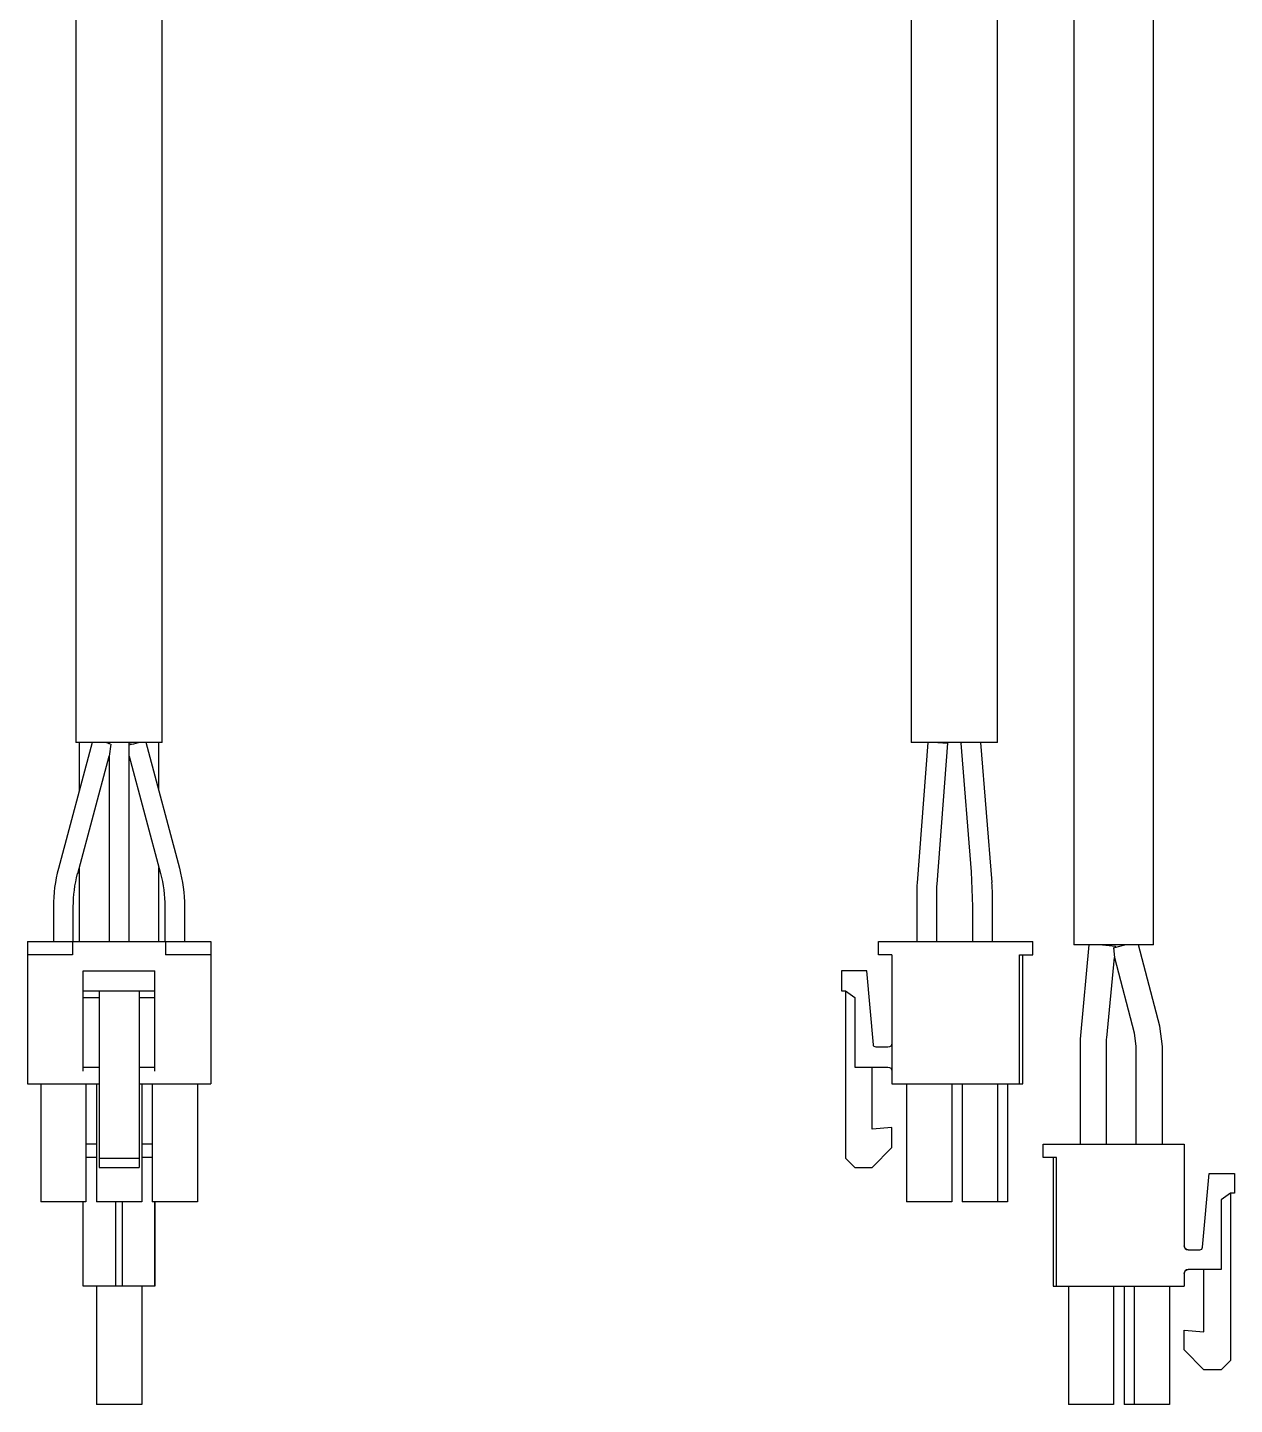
# Model space of a CAD drawing. Extents: x 0 to 864, y -8 to 489.
# Drawn here: x 461.1 to 552, y 106.5 to 210.2 of the extents above; entities that cross this region are included whole.
import ezdxf

# ---------------------------------------------------------------- set-up
doc = ezdxf.new("R2010")
doc.units = 0
doc.header["$LTSCALE"] = 0.5
doc.layers.add('MSM_CONTINUOUS', color=7, linetype='CONTINUOUS')

msp = doc.modelspace()

# ---------------------------------------------------------------- linework, layer by layer
at = {"layer": 'MSM_CONTINUOUS'}
for p, q in [((464.76, 256.36), (464.76, 156.36)), ((471.26, 156.36), (471.26, 256.36)), ((527.67, 243.36), (527.67, 156.36)), ((534.17, 156.36), (534.17, 243.36)), ((539.92, 236.11), (539.92, 141.11)), ((545.92, 141.11), (545.92, 236.11)), ((465.99, 156.36), (463.44, 146.87)), ((471.26, 156.36), (464.76, 156.36)), ((465.01, 156.36), (465.01, 152.73)), ((467.26, 156.36), (467.26, 156.27)), ((467.38, 156.22), (467.26, 155.33)), ((468.76, 141.36), (468.76, 156.36)), ((472.58, 146.87), (470.04, 156.36)), ((471.01, 152.73), (471.01, 156.36)), ((534.17, 156.36), (527.67, 156.36)), ((528.92, 156.36), (528.12, 145.79)), ((529.62, 145.68), (530.42, 156.3)), ((529.67, 156.36), (530.42, 156.3)), ((531.42, 156.3), (532.19, 146.62)), ((533.76, 145.81), (532.92, 156.36)), ((464.89, 146.48), (467.26, 155.33)), ((467.26, 155.33), (467.26, 141.36)), ((468.76, 155.33), (471.13, 146.49)), ((465.01, 146.94), (465.01, 141.36)), ((471.01, 141.36), (471.01, 146.94)), ((532.19, 146.62), (532.29, 143.99)), ((528.09, 144.98), (528.09, 141.36)), ((529.59, 141.36), (529.59, 144.98)), ((533.79, 141.36), (533.79, 144.96)), ((463.06, 143.99), (463.06, 141.36)), ((464.56, 141.36), (464.56, 143.99)), ((471.46, 143.99), (471.46, 141.36)), ((472.96, 141.36), (472.96, 143.99)), ((532.29, 143.99), (532.29, 141.36)), ((461.11, 141.36), (474.91, 141.36)), ((461.11, 141.36), (461.11, 130.66)), ((464.51, 141.36), (464.51, 140.36)), ((471.51, 141.36), (471.51, 140.36)), ((474.91, 141.36), (474.91, 130.66)), ((525.22, 141.36), (536.82, 141.36)), ((525.22, 140.36), (525.22, 141.36)), ((536.82, 140.36), (536.82, 141.36)), ((545.92, 141.11), (539.92, 141.11)), ((541.06, 141.11), (540.41, 134.3)), ((542.07, 141.11), (543.06, 141.01)), ((542.92, 140.89), (543.77, 141.11)), ((543.06, 140.92), (543.06, 141.01)), ((546.4, 134.98), (544.8, 141.11)), ((464.51, 140.36), (461.11, 140.36)), ((474.91, 140.36), (471.51, 140.36)), ((526.22, 140.36), (525.22, 140.36)), ((526.22, 140.36), (526.22, 130.66)), ((535.82, 140.36), (536.82, 140.36)), ((535.82, 130.66), (535.82, 140.36)), ((536.07, 130.66), (536.07, 140.36)), ((542.4, 134.11), (542.98, 140.16)), ((542.92, 140.89), (542.98, 140.16)), ((542.98, 140.16), (544.47, 134.48)), ((465.31, 139.16), (470.71, 139.16)), ((465.31, 131.61), (465.31, 139.16)), ((470.71, 131.61), (470.71, 139.16)), ((524.33, 139.16), (522.42, 139.16)), ((522.42, 139.16), (522.42, 137.66)), ((524.82, 133.59), (524.33, 139.16)), ((465.31, 137.66), (470.71, 137.66)), ((465.31, 137.16), (466.51, 137.16)), ((466.51, 137.66), (466.51, 124.36)), ((469.51, 137.66), (469.51, 124.36)), ((469.51, 137.16), (470.71, 137.16)), ((522.42, 137.66), (522.72, 137.66)), ((522.72, 137.66), (523.42, 137.16)), ((522.72, 137.66), (522.72, 125.06)), ((523.42, 137.16), (523.42, 131.91)), ((546.59, 133.47), (546.4, 134.98)), ((540.41, 134.3), (540.39, 134.01)), ((540.39, 134.01), (540.39, 126.11)), ((542.39, 134.01), (542.4, 134.11)), ((542.39, 126.11), (542.39, 134.01)), ((544.47, 134.48), (544.59, 133.47)), ((525.92, 133.41), (525.02, 133.41)), ((544.59, 133.47), (544.59, 126.11)), ((546.59, 126.11), (546.59, 133.47)), ((465.31, 131.91), (466.51, 131.91)), ((469.51, 131.91), (470.71, 131.91)), ((523.42, 131.91), (525.92, 131.91)), ((524.72, 127.23), (524.72, 131.91)), ((461.11, 130.66), (466.51, 130.66)), ((462.11, 130.66), (462.11, 121.76)), ((465.51, 130.66), (465.51, 121.76)), ((466.31, 130.66), (466.31, 121.76)), ((469.51, 130.66), (474.91, 130.66)), ((469.71, 130.66), (469.71, 121.76)), ((470.51, 130.66), (470.51, 121.76)), ((473.91, 130.66), (473.91, 121.76)), ((526.22, 130.66), (536.07, 130.66)), ((527.32, 130.66), (527.32, 121.76)), ((530.72, 130.66), (530.72, 121.76)), ((531.52, 130.66), (531.52, 121.76)), ((534.17, 130.66), (534.17, 121.76)), ((534.92, 130.66), (534.92, 121.76)), ((526.22, 127.36), (524.72, 127.23)), ((526.22, 125.86), (526.22, 127.36)), ((466.31, 126.11), (465.51, 126.11)), ((470.51, 126.11), (469.71, 126.11)), ((524.72, 124.36), (526.22, 125.86)), ((537.62, 125.11), (537.62, 126.11)), ((537.62, 126.11), (548.22, 126.11)), ((548.22, 126.11), (548.22, 118.46)), ((548.22, 126.11), (548.22, 118.46)), ((466.31, 125.11), (465.51, 125.11)), ((466.51, 125.06), (469.51, 125.06)), ((470.51, 125.11), (469.71, 125.11)), ((522.72, 125.06), (523.42, 124.36)), ((538.62, 125.11), (537.62, 125.11)), ((538.37, 125.11), (538.37, 115.41)), ((538.62, 115.41), (538.62, 125.11)), ((466.51, 124.36), (469.51, 124.36)), ((523.42, 124.36), (524.72, 124.36)), ((549.62, 118.34), (550.11, 123.91)), ((550.11, 123.91), (552.02, 123.91)), ((552.02, 123.91), (552.02, 122.41)), ((552.02, 123.91), (552.02, 122.41)), ((551.72, 122.41), (551.02, 121.91)), ((551.72, 122.41), (551.02, 121.91)), ((552.02, 122.41), (551.72, 122.41)), ((551.72, 122.41), (551.72, 109.81)), ((551.72, 122.41), (551.72, 109.81)), ((465.51, 121.76), (462.11, 121.76)), ((465.31, 115.41), (465.31, 121.76)), ((469.71, 121.76), (466.31, 121.76)), ((467.76, 115.41), (467.76, 121.76)), ((468.26, 115.41), (468.26, 121.76)), ((473.91, 121.76), (470.51, 121.76)), ((470.71, 121.76), (470.71, 118.46)), ((470.71, 118.34), (470.71, 121.76)), ((470.71, 121.76), (470.71, 116.66)), ((470.71, 115.41), (470.71, 121.76)), ((530.72, 121.76), (527.32, 121.76)), ((534.92, 121.76), (531.52, 121.76)), ((551.02, 121.91), (551.02, 116.66)), ((551.02, 121.91), (551.02, 116.66)), ((470.71, 118.46), (470.71, 118.16)), ((470.71, 118.16), (470.71, 118.34)), ((548.22, 118.45), (548.22, 118.46)), ((548.52, 118.16), (549.42, 118.16)), ((470.71, 116.66), (470.71, 116.36)), ((470.71, 116.36), (470.71, 115.41)), ((548.22, 116.36), (548.22, 115.41)), ((548.22, 116.36), (548.22, 116.36)), ((548.22, 116.36), (548.22, 115.41)), ((551.02, 116.66), (548.52, 116.66)), ((549.72, 111.98), (549.72, 116.66)), ((470.71, 115.41), (465.31, 115.41)), ((466.31, 115.41), (466.31, 106.51)), ((469.71, 115.41), (469.71, 106.51)), ((469.71, 115.41), (469.71, 106.51)), ((469.71, 115.41), (469.71, 106.51)), ((538.37, 115.41), (548.22, 115.41)), ((539.52, 115.41), (539.52, 106.51)), ((542.92, 115.41), (542.92, 106.51)), ((542.92, 115.41), (542.92, 106.51)), ((543.72, 115.41), (543.72, 106.51)), ((544.47, 115.41), (544.47, 106.51)), ((547.12, 115.41), (547.12, 106.51)), ((547.12, 115.41), (547.12, 106.51)), ((548.22, 110.61), (548.22, 112.11)), ((548.22, 112.11), (549.72, 111.98)), ((548.22, 112.11), (549.72, 111.98)), ((549.72, 109.11), (548.22, 110.61)), ((551.02, 109.11), (549.72, 109.11)), ((551.72, 109.81), (551.02, 109.11)), ((551.72, 109.81), (551.02, 109.11)), ((469.71, 106.51), (466.31, 106.51)), ((542.92, 106.51), (539.52, 106.51)), ((547.12, 106.51), (543.72, 106.51))]:
    msp.add_line(p, q, dxfattribs=at)
for centre, radius, start, end in [((465.52, 151.22), 5.33, 69.6556, 74.3109), ((470.69, 150.62), 5.97, 105.9664, 108.8553), ((467.2, 164.06), 8.04, 281.2468, 286.4851), ((530.34, 156.3), 0.0736, 359.5163, 49.0655), ((531.51, 156.29), 0.0854, 131.9914, 177.3701), ((474.17, 143.99), 11.11, 165, 180.006), ((461.81, 143.99), 11.15, 359.9911, 15.0006), ((538.84, 144.98), 10.75, 175.7108, 180), ((523.04, 144.96), 10.75, 0, 4.548), ((548.52, 118.46), 0.3, 180, 270), ((549.42, 118.36), 0.2, 270, 355), ((548.52, 116.36), 0.3, 90, 180), ((548.52, 116.36), 0.3, 90, 180)]:
    msp.add_arc(centre, radius, start, end, dxfattribs=at)
at = {"layer": 'MSM_CONTINUOUS', "extrusion": (0, 0, -1)}
for centre, radius, start, end in [((-474.17, 143.99), 9.61, 359.9909, 15.0002), ((-461.81, 143.99), 9.65, 165.0035, 180.008), ((-538.84, 144.98), 9.25, 0, 4.2892), ((-525.02, 133.61), 0.2, 270, 355), ((-525.92, 133.71), 0.3, 180, 270), ((-525.92, 131.61), 0.3, 90, 180), ((-548.52, 118.46), 0.3, 270, 0), ((-548.52, 118.46), 0.3, 270, 0), ((-548.52, 116.36), 0.3, 0, 90), ((-548.52, 116.36), 0.3, 0, 90)]:
    msp.add_arc(centre, radius, start, end, dxfattribs=at)

doc.saveas('drawing.dxf')
